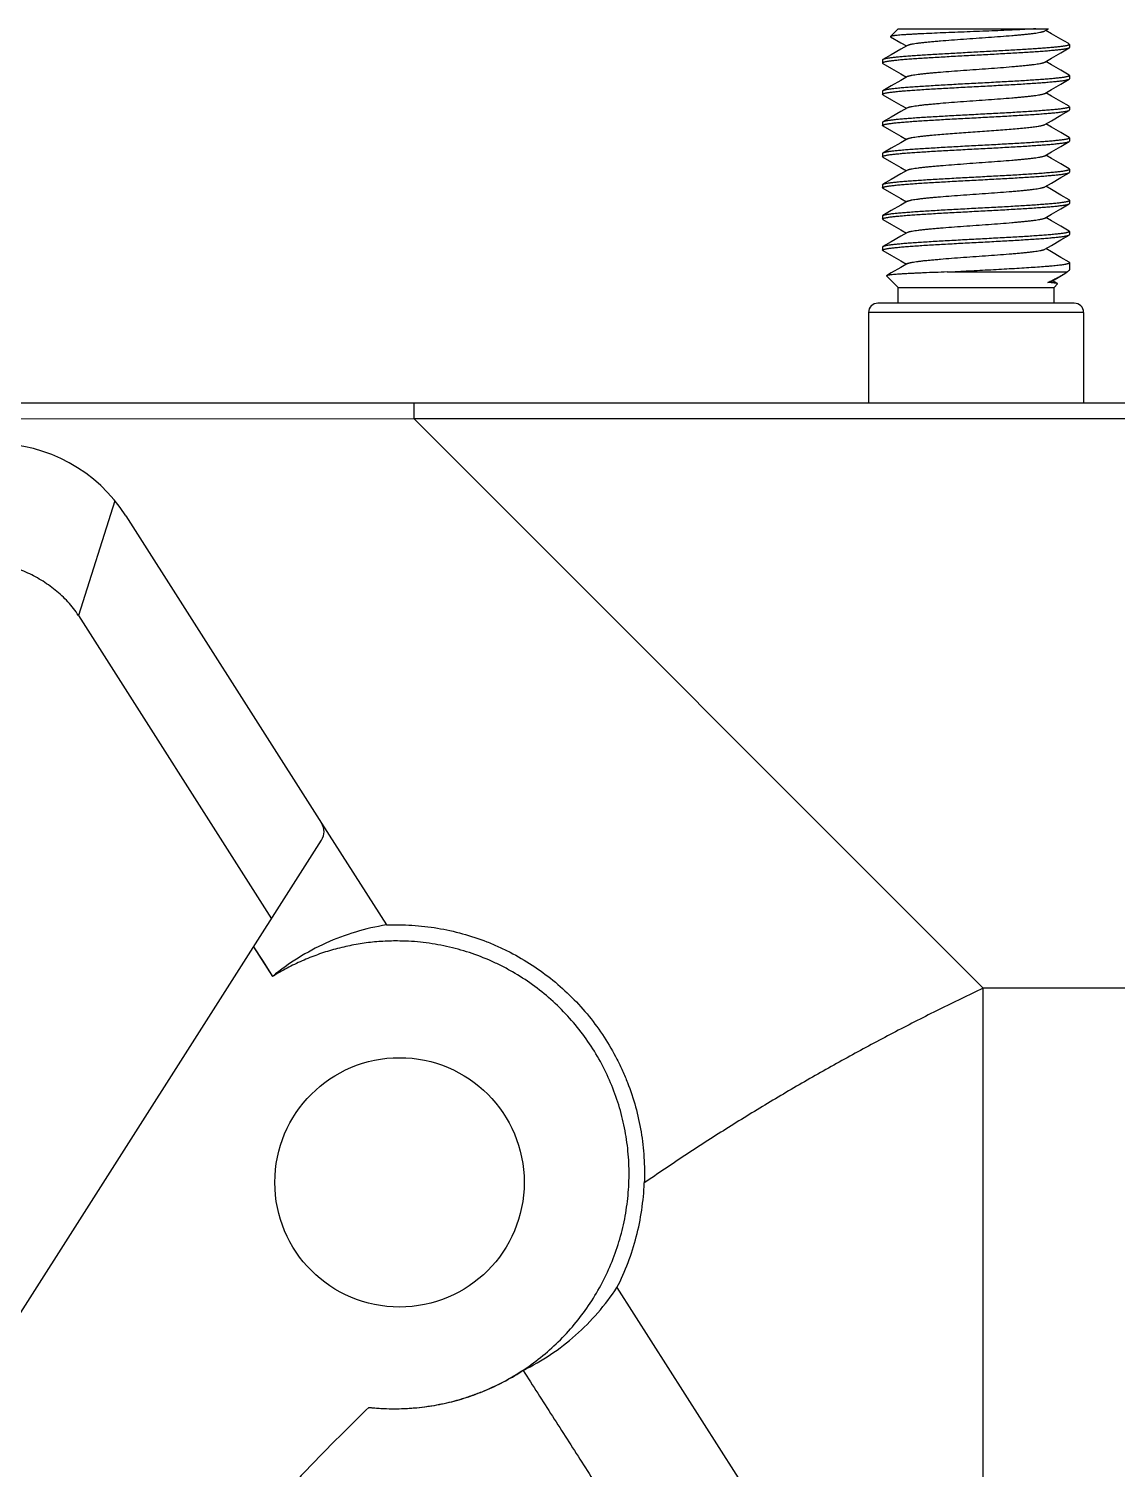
# Model space of a CAD drawing. Header units: millimetres. Extents: x 3299 to 14264, y 1863 to 5555.
# Drawn here: x 10196.98 to 10231.9, y 4767.1 to 4813.3 of the extents above; entities that cross this region are included whole.
import ezdxf

# ---------------------------------------------------------------- set-up
doc = ezdxf.new("R2010")
doc.units = ezdxf.units.MM
doc.layers.add('02___PRT_ALL_AXES', color=7, linetype='Continuous')

# ---------------------------------------------------------------- blocks, each defined once
blk = doc.blocks.new('1111')
at = {"color": 7, "linetype": 'Continuous'}
for p, q in [((16053.781, 7063.634), (16053.535, 7063.387)), ((16053.538, 7063.377), (16053.866, 7063.187)), ((16053.781, 7063.634), (16058.604, 7063.634)), ((16058.485, 7063.564), (16058.604, 7063.634)), ((16058.701, 7063.478), (16058.518, 7063.584)), ((16059.001, 7063.303), (16058.701, 7063.478)), ((16053.861, 7062.978), (16053.561, 7062.803)), ((16054.077, 7063.103), (16053.861, 7062.978)), ((16053.866, 7063.187), (16054.044, 7063.084)), ((16058.996, 7062.861), (16059.268, 7063.019)), ((16059.233, 7063.169), (16059.001, 7063.303)), ((16059.233, 7063.169), (16059.281, 7063.134)), ((16059.281, 7063.034), (16059.268, 7063.019)), ((16053.294, 7062.648), (16053.281, 7062.634)), ((16053.281, 7062.634), (16053.281, 7062.534)), ((16053.294, 7062.519), (16053.281, 7062.534)), ((16053.561, 7062.803), (16053.294, 7062.648)), ((16053.294, 7062.519), (16053.566, 7062.361)), ((16058.485, 7062.564), (16058.696, 7062.687)), ((16058.701, 7062.478), (16058.518, 7062.584)), ((16058.696, 7062.687), (16058.996, 7062.861)), ((16059.001, 7062.303), (16058.701, 7062.478)), ((16053.566, 7062.361), (16053.866, 7062.187)), ((16054.077, 7062.103), (16053.861, 7061.978)), ((16053.866, 7062.187), (16054.044, 7062.084)), ((16058.996, 7061.861), (16059.268, 7062.019)), ((16059.268, 7062.148), (16059.001, 7062.303)), ((16059.268, 7062.148), (16059.281, 7062.134)), ((16059.268, 7062.019), (16059.281, 7062.034)), ((16059.281, 7062.134), (16059.281, 7062.034)), ((16053.294, 7061.648), (16053.281, 7061.634)), ((16053.281, 7061.634), (16053.281, 7061.534)), ((16053.294, 7061.519), (16053.281, 7061.534)), ((16053.561, 7061.803), (16053.294, 7061.648)), ((16053.861, 7061.978), (16053.561, 7061.803)), ((16058.485, 7061.564), (16058.696, 7061.687)), ((16058.701, 7061.478), (16058.518, 7061.584)), ((16058.696, 7061.687), (16058.996, 7061.861)), ((16053.294, 7061.519), (16053.566, 7061.361)), ((16053.566, 7061.361), (16053.866, 7061.187)), ((16054.077, 7061.103), (16053.861, 7060.978)), ((16053.866, 7061.187), (16054.044, 7061.084)), ((16059.001, 7061.303), (16058.701, 7061.478)), ((16059.268, 7061.148), (16059.001, 7061.303)), ((16059.268, 7061.148), (16059.281, 7061.134)), ((16059.281, 7061.134), (16059.281, 7061.034)), ((16053.294, 7060.648), (16053.281, 7060.634)), ((16053.281, 7060.634), (16053.281, 7060.534)), ((16053.561, 7060.803), (16053.294, 7060.648)), ((16053.861, 7060.978), (16053.561, 7060.803)), ((16058.485, 7060.564), (16058.696, 7060.687)), ((16058.696, 7060.687), (16058.996, 7060.861)), ((16058.996, 7060.861), (16059.268, 7061.019)), ((16059.268, 7061.019), (16059.281, 7061.034)), ((16053.294, 7060.519), (16053.281, 7060.534)), ((16053.294, 7060.519), (16053.566, 7060.361)), ((16053.566, 7060.361), (16053.866, 7060.187)), ((16053.866, 7060.187), (16054.044, 7060.084)), ((16058.701, 7060.478), (16058.518, 7060.584)), ((16059.001, 7060.303), (16058.701, 7060.478)), ((16059.268, 7060.148), (16059.001, 7060.303)), ((16059.268, 7060.148), (16059.281, 7060.134)), ((16053.561, 7059.803), (16053.294, 7059.648)), ((16053.861, 7059.978), (16053.561, 7059.803)), ((16054.077, 7060.103), (16053.861, 7059.978)), ((16058.485, 7059.564), (16058.696, 7059.687)), ((16058.696, 7059.687), (16058.996, 7059.861)), ((16058.996, 7059.861), (16059.268, 7060.019)), ((16059.268, 7060.019), (16059.281, 7060.034)), ((16059.281, 7060.134), (16059.281, 7060.034)), ((16053.294, 7059.648), (16053.281, 7059.634)), ((16053.281, 7059.634), (16053.281, 7059.534)), ((16053.294, 7059.519), (16053.281, 7059.534)), ((16053.294, 7059.519), (16053.566, 7059.361)), ((16053.566, 7059.361), (16053.866, 7059.187)), ((16058.701, 7059.478), (16058.518, 7059.584)), ((16059.001, 7059.303), (16058.701, 7059.478)), ((16059.268, 7059.148), (16059.001, 7059.303)), ((16053.561, 7058.803), (16053.294, 7058.648)), ((16053.861, 7058.978), (16053.561, 7058.803)), ((16054.077, 7059.103), (16053.861, 7058.978)), ((16053.866, 7059.187), (16054.044, 7059.084)), ((16058.696, 7058.687), (16058.996, 7058.861)), ((16058.996, 7058.861), (16059.268, 7059.019)), ((16059.268, 7059.148), (16059.281, 7059.134)), ((16059.268, 7059.019), (16059.281, 7059.034)), ((16059.281, 7059.134), (16059.281, 7059.034)), ((16053.281, 7058.634), (16053.294, 7058.648)), ((16053.281, 7058.634), (16053.281, 7058.534)), ((16053.294, 7058.519), (16053.281, 7058.534)), ((16053.294, 7058.519), (16053.566, 7058.361)), ((16053.566, 7058.361), (16053.866, 7058.187)), ((16058.485, 7058.564), (16058.696, 7058.687)), ((16058.701, 7058.478), (16058.518, 7058.584)), ((16059.001, 7058.303), (16058.701, 7058.478)), ((16059.268, 7058.148), (16059.001, 7058.303)), ((16053.861, 7057.978), (16053.561, 7057.803)), ((16054.077, 7058.103), (16053.861, 7057.978)), ((16053.866, 7058.187), (16054.044, 7058.084)), ((16058.696, 7057.687), (16058.996, 7057.861)), ((16058.996, 7057.861), (16059.268, 7058.019)), ((16059.268, 7058.148), (16059.281, 7058.134)), ((16059.268, 7058.019), (16059.281, 7058.034)), ((16059.281, 7058.134), (16059.281, 7058.034)), ((16053.281, 7057.634), (16053.294, 7057.648)), ((16053.281, 7057.634), (16053.281, 7057.534)), ((16053.294, 7057.519), (16053.281, 7057.534)), ((16053.561, 7057.803), (16053.294, 7057.648)), ((16053.294, 7057.519), (16053.566, 7057.361)), ((16058.485, 7057.564), (16058.696, 7057.687)), ((16058.701, 7057.478), (16058.518, 7057.584)), ((16059.001, 7057.303), (16058.701, 7057.478)), ((16053.861, 7056.978), (16053.561, 7056.803)), ((16053.566, 7057.361), (16053.866, 7057.187)), ((16054.077, 7057.103), (16053.861, 7056.978)), ((16053.866, 7057.187), (16054.044, 7057.084)), ((16058.996, 7056.861), (16059.268, 7057.019)), ((16059.268, 7057.148), (16059.001, 7057.303)), ((16059.268, 7057.148), (16059.281, 7057.134)), ((16059.268, 7057.019), (16059.281, 7057.034)), ((16059.281, 7057.134), (16059.281, 7057.034)), ((16053.294, 7056.648), (16053.281, 7056.634)), ((16053.281, 7056.634), (16053.281, 7056.534)), ((16053.294, 7056.519), (16053.281, 7056.534)), ((16053.561, 7056.803), (16053.294, 7056.648)), ((16053.294, 7056.519), (16053.566, 7056.361)), ((16058.485, 7056.564), (16058.696, 7056.687)), ((16058.701, 7056.478), (16058.518, 7056.584)), ((16058.696, 7056.687), (16058.996, 7056.861)), ((16059.001, 7056.303), (16058.701, 7056.478)), ((16053.566, 7056.361), (16053.866, 7056.187)), ((16054.077, 7056.103), (16053.861, 7055.978)), ((16053.866, 7056.187), (16054.044, 7056.084)), ((16059.268, 7056.148), (16059.001, 7056.303)), ((16059.281, 7056.134), (16059.268, 7056.148)), ((16053.411, 7055.716), (16053.408, 7055.707)), ((16053.408, 7055.707), (16053.781, 7055.334)), ((16053.561, 7055.803), (16053.411, 7055.716)), ((16053.861, 7055.978), (16053.561, 7055.803)), ((16055.354, 7055.834), (16059.207, 7055.834)), ((16058.712, 7055.535), (16058.919, 7055.66)), ((16058.801, 7055.514), (16058.738, 7055.551)), ((16058.919, 7055.66), (16059.129, 7055.786)), ((16059.129, 7055.786), (16059.207, 7055.834)), ((16053.781, 7055.334), (16058.781, 7055.334)), ((16058.898, 7055.451), (16058.781, 7055.334)), ((16058.895, 7055.46), (16058.801, 7055.514)), ((16058.898, 7055.451), (16058.895, 7055.46)), ((16059.431, 7054.834), (16053.131, 7054.834)), ((16059.731, 7054.534), (16052.831, 7054.534)), ((16002.781, 7051.634), (16602.781, 7051.634)), ((16038.237, 7051.634), (16038.237, 7051.134)), ((16019.504, 7051.123), (16038.237, 7051.134)), ((16038.237, 7051.134), (16056.508, 7032.863)), ((16038.237, 7051.134), (16346.534, 7051.134)), ((16028.651, 7048.494), (16027.479, 7044.815)), ((16028.998, 7048.014), (16035.281, 7038.152)), ((16027.479, 7044.815), (16033.674, 7035.091)), ((16035.281, 7038.152), (16037.359, 7034.891)), ((16015.124, 7005.975), (16035.281, 7037.615)), ((16033.1, 7034.191), (16033.707, 7033.238)), ((16033.1, 7034.191), (16033.404, 7033.715)), ((16033.404, 7033.715), (16033.707, 7033.238)), ((16056.508, 7010.391), (16056.508, 7032.863)), ((16334.894, 7032.863), (16056.508, 7032.863)), ((16044.759, 7023.263), (16052.599, 7010.968))]:
    blk.add_line(p, q, dxfattribs=at)
for centre, radius, start, end in [((16053.131, 7054.534), 0.3, 90, 180), ((16059.431, 7054.534), 0.3, 0, 90), ((16024.781, 7045.328), 5, 32.5, 147.5), ((16034.859, 7037.883), 0.5, 327.5, 32.5)]:
    blk.add_arc(centre, radius, start, end, dxfattribs=at)
for points, knots in [([(16053.535, 7063.387), (16053.534, 7063.387), (16053.534, 7063.386), (16053.533, 7063.385), (16053.533, 7063.383), (16053.533, 7063.382), (16053.534, 7063.381), (16053.535, 7063.379), (16053.537, 7063.378), (16053.538, 7063.377)], [0, 0, 0, 0, 0.126281, 0.234428, 0.332529, 0.431198, 0.540894, 0.66942, 1, 1, 1, 1]), ([(16058.194, 7063.634), (16058.104, 7063.628), (16057.91, 7063.616), (16057.599, 7063.601), (16057.254, 7063.585), (16056.882, 7063.569), (16056.493, 7063.554), (16056.096, 7063.539), (16055.701, 7063.523), (16055.318, 7063.508), (16054.954, 7063.493), (16054.668, 7063.48), (16054.455, 7063.47), (16054.31, 7063.462), (16054.175, 7063.455), (16054.052, 7063.447), (16053.94, 7063.44), (16053.842, 7063.432), (16053.757, 7063.425), (16053.694, 7063.419), (16053.651, 7063.413), (16053.623, 7063.41), (16053.6, 7063.406), (16053.58, 7063.402), (16053.563, 7063.399), (16053.55, 7063.395), (16053.542, 7063.392), (16053.537, 7063.389), (16053.535, 7063.388), (16053.535, 7063.387)], [0, 0, 0, 0, 0.057846, 0.125026, 0.199753, 0.280166, 0.364257, 0.449971, 0.535255, 0.618101, 0.696591, 0.768944, 0.80231, 0.833552, 0.8625, 0.889005, 0.912921, 0.934127, 0.952519, 0.968003, 0.974633, 0.980513, 0.985639, 0.990006, 0.993612, 0.996464, 0.998577, 0.99937, 1, 1, 1, 1]), ([(16054.077, 7063.103), (16054.082, 7063.106), (16054.093, 7063.111), (16054.112, 7063.118), (16054.136, 7063.125), (16054.164, 7063.133), (16054.196, 7063.14), (16054.248, 7063.15), (16054.322, 7063.162), (16054.423, 7063.176), (16054.54, 7063.191), (16054.671, 7063.205), (16054.815, 7063.219), (16054.971, 7063.233), (16055.199, 7063.253), (16055.503, 7063.277), (16055.886, 7063.305), (16056.281, 7063.334), (16056.676, 7063.362), (16057.059, 7063.39), (16057.363, 7063.414), (16057.591, 7063.434), (16057.747, 7063.448), (16057.891, 7063.463), (16058.022, 7063.477), (16058.139, 7063.491), (16058.24, 7063.505), (16058.315, 7063.518), (16058.366, 7063.528), (16058.398, 7063.535), (16058.426, 7063.542), (16058.45, 7063.549), (16058.469, 7063.556), (16058.48, 7063.561), (16058.485, 7063.564)], [0, 0, 0, 0, 0.003671, 0.008271, 0.013817, 0.020315, 0.02776, 0.036147, 0.055694, 0.078812, 0.105335, 0.135051, 0.167724, 0.203096, 0.240876, 0.322432, 0.409751, 0.499999, 0.590248, 0.677567, 0.759123, 0.796903, 0.832274, 0.864949, 0.894663, 0.921187, 0.944306, 0.963851, 0.97224, 0.979685, 0.986181, 0.991726, 0.996326, 1, 1, 1, 1]), ([(16059.24, 7063.007), (16059.232, 7063.005), (16059.212, 7062.999), (16059.18, 7062.992), (16059.141, 7062.985), (16059.096, 7062.977), (16059.045, 7062.97), (16058.965, 7062.96), (16058.851, 7062.947), (16058.698, 7062.932), (16058.524, 7062.918), (16058.33, 7062.903), (16058.119, 7062.888), (16057.892, 7062.874), (16057.563, 7062.854), (16057.128, 7062.829), (16056.587, 7062.8), (16056.037, 7062.771), (16055.579, 7062.746), (16055.223, 7062.726), (16054.967, 7062.712), (16054.724, 7062.697), (16054.493, 7062.682), (16054.278, 7062.668), (16054.08, 7062.653), (16053.902, 7062.638), (16053.765, 7062.626), (16053.667, 7062.615), (16053.602, 7062.608), (16053.542, 7062.601), (16053.488, 7062.593), (16053.441, 7062.586), (16053.399, 7062.579), (16053.364, 7062.571), (16053.338, 7062.565), (16053.321, 7062.56), (16053.311, 7062.556), (16053.302, 7062.552), (16053.294, 7062.549), (16053.289, 7062.545), (16053.284, 7062.541), (16053.282, 7062.538), (16053.281, 7062.535), (16053.281, 7062.534)], [0, 0, 0, 0, 0.004534, 0.010093, 0.016677, 0.024277, 0.032884, 0.042481, 0.064561, 0.090344, 0.11961, 0.152113, 0.187573, 0.225687, 0.266129, 0.352584, 0.443965, 0.537128, 0.628869, 0.673215, 0.71603, 0.756949, 0.795616, 0.831702, 0.864895, 0.894913, 0.9215, 0.933435, 0.944432, 0.954468, 0.963522, 0.971576, 0.97862, 0.984642, 0.989637, 0.99175, 0.993608, 0.995217, 0.996581, 0.997712, 0.998629, 0.999368, 1, 1, 1, 1]), ([(16059.25, 7063.111), (16059.243, 7063.108), (16059.226, 7063.103), (16059.198, 7063.096), (16059.163, 7063.089), (16059.123, 7063.082), (16059.076, 7063.074), (16059.003, 7063.064), (16058.898, 7063.052), (16058.755, 7063.038), (16058.592, 7063.023), (16058.411, 7063.009), (16058.211, 7062.995), (16057.996, 7062.98), (16057.682, 7062.961), (16057.264, 7062.937), (16056.742, 7062.908), (16056.205, 7062.88), (16055.67, 7062.851), (16055.234, 7062.827), (16054.9, 7062.808), (16054.665, 7062.793), (16054.443, 7062.779), (16054.237, 7062.765), (16054.047, 7062.75), (16053.875, 7062.736), (16053.724, 7062.722), (16053.594, 7062.707), (16053.499, 7062.695), (16053.434, 7062.685), (16053.394, 7062.678), (16053.36, 7062.671), (16053.333, 7062.664), (16053.313, 7062.657), (16053.301, 7062.652), (16053.296, 7062.65), (16053.294, 7062.648)], [0, 0, 0, 0, 0.003944, 0.008867, 0.014771, 0.02165, 0.029496, 0.038298, 0.0587, 0.082695, 0.1101, 0.140686, 0.174211, 0.210397, 0.24895, 0.33187, 0.420255, 0.511204, 0.60173, 0.688864, 0.730256, 0.769744, 0.807001, 0.841723, 0.873624, 0.902447, 0.927956, 0.949948, 0.968252, 0.975975, 0.982732, 0.988512, 0.99331, 0.997131, 0.998682, 1, 1, 1, 1]), ([(16059.268, 7063.019), (16059.265, 7063.017), (16059.255, 7063.013), (16059.246, 7063.009), (16059.24, 7063.007)], [0, 0, 0, 0, 0.439393, 1, 1, 1, 1]), ([(16059.281, 7063.134), (16059.281, 7063.133), (16059.281, 7063.131), (16059.279, 7063.128), (16059.277, 7063.125), (16059.272, 7063.121), (16059.263, 7063.116), (16059.255, 7063.113), (16059.25, 7063.111)], [0, 0, 0, 0, 0.072323, 0.15229, 0.245629, 0.355976, 0.635328, 1, 1, 1, 1]), ([(16054.077, 7062.103), (16054.082, 7062.106), (16054.093, 7062.111), (16054.112, 7062.118), (16054.136, 7062.125), (16054.164, 7062.133), (16054.196, 7062.14), (16054.248, 7062.15), (16054.322, 7062.162), (16054.423, 7062.176), (16054.54, 7062.191), (16054.671, 7062.205), (16054.815, 7062.219), (16054.971, 7062.233), (16055.199, 7062.253), (16055.503, 7062.277), (16055.886, 7062.305), (16056.281, 7062.334), (16056.676, 7062.362), (16057.059, 7062.39), (16057.363, 7062.414), (16057.591, 7062.434), (16057.747, 7062.448), (16057.891, 7062.463), (16058.022, 7062.477), (16058.139, 7062.491), (16058.24, 7062.505), (16058.315, 7062.518), (16058.366, 7062.528), (16058.398, 7062.535), (16058.426, 7062.542), (16058.45, 7062.549), (16058.469, 7062.556), (16058.48, 7062.561), (16058.485, 7062.564)], [0, 0, 0, 0, 0.003674, 0.008272, 0.013816, 0.020313, 0.027761, 0.03615, 0.055693, 0.078813, 0.105336, 0.13505, 0.167727, 0.203096, 0.240878, 0.322433, 0.409752, 0.500001, 0.590249, 0.677568, 0.759124, 0.796905, 0.832277, 0.864949, 0.894667, 0.921188, 0.944308, 0.963854, 0.97224, 0.979686, 0.986185, 0.991732, 0.99633, 1, 1, 1, 1]), ([(16053.281, 7061.534), (16053.281, 7061.535), (16053.282, 7061.538), (16053.285, 7061.542), (16053.289, 7061.545), (16053.295, 7061.549), (16053.303, 7061.553), (16053.312, 7061.557), (16053.323, 7061.56), (16053.341, 7061.566), (16053.368, 7061.572), (16053.405, 7061.58), (16053.448, 7061.587), (16053.498, 7061.595), (16053.555, 7061.602), (16053.617, 7061.61), (16053.686, 7061.617), (16053.789, 7061.628), (16053.931, 7061.641), (16054.118, 7061.656), (16054.325, 7061.671), (16054.549, 7061.686), (16054.789, 7061.701), (16055.042, 7061.716), (16055.307, 7061.731), (16055.675, 7061.751), (16056.145, 7061.776), (16056.709, 7061.806), (16057.172, 7061.831), (16057.53, 7061.852), (16057.783, 7061.867), (16058.022, 7061.882), (16058.246, 7061.897), (16058.451, 7061.912), (16058.637, 7061.927), (16058.802, 7061.942), (16058.925, 7061.955), (16059.012, 7061.966), (16059.068, 7061.973), (16059.117, 7061.981), (16059.16, 7061.988), (16059.197, 7061.996), (16059.227, 7062.003), (16059.247, 7062.01), (16059.261, 7062.015), (16059.266, 7062.018), (16059.268, 7062.019)], [0, 0, 0, 0, 0.000645, 0.001404, 0.002351, 0.003524, 0.004942, 0.006617, 0.008553, 0.010755, 0.015963, 0.022244, 0.029591, 0.037991, 0.047433, 0.057897, 0.069357, 0.081791, 0.109473, 0.140693, 0.175175, 0.212608, 0.252656, 0.294956, 0.339126, 0.384767, 0.478801, 0.573661, 0.66592, 0.710026, 0.752246, 0.792201, 0.829527, 0.863891, 0.894981, 0.922522, 0.946268, 0.956654, 0.966017, 0.974338, 0.981603, 0.987803, 0.992929, 0.996986, 0.99862, 1, 1, 1, 1]), ([(16059.281, 7062.134), (16059.281, 7062.132), (16059.28, 7062.13), (16059.278, 7062.126), (16059.273, 7062.122), (16059.267, 7062.118), (16059.259, 7062.114), (16059.25, 7062.111), (16059.239, 7062.107), (16059.221, 7062.102), (16059.194, 7062.095), (16059.157, 7062.088), (16059.114, 7062.08), (16059.064, 7062.073), (16059.007, 7062.065), (16058.945, 7062.057), (16058.876, 7062.05), (16058.773, 7062.039), (16058.631, 7062.027), (16058.444, 7062.012), (16058.237, 7061.997), (16058.013, 7061.981), (16057.773, 7061.966), (16057.52, 7061.951), (16057.255, 7061.936), (16056.887, 7061.916), (16056.417, 7061.891), (16055.853, 7061.861), (16055.39, 7061.836), (16055.032, 7061.815), (16054.779, 7061.8), (16054.54, 7061.785), (16054.316, 7061.77), (16054.111, 7061.755), (16053.925, 7061.74), (16053.76, 7061.725), (16053.637, 7061.712), (16053.55, 7061.702), (16053.494, 7061.694), (16053.445, 7061.687), (16053.402, 7061.679), (16053.365, 7061.672), (16053.335, 7061.664), (16053.315, 7061.658), (16053.301, 7061.652), (16053.296, 7061.65), (16053.294, 7061.648)], [0, 0, 0, 0, 0.000645, 0.001404, 0.002351, 0.003524, 0.004942, 0.006617, 0.008553, 0.010755, 0.015963, 0.022244, 0.029591, 0.037991, 0.047433, 0.057897, 0.069357, 0.081791, 0.109473, 0.140693, 0.175175, 0.212608, 0.252656, 0.294956, 0.339126, 0.384767, 0.478801, 0.573661, 0.66592, 0.710026, 0.752247, 0.792201, 0.829527, 0.863891, 0.894981, 0.922522, 0.946268, 0.956654, 0.966017, 0.974338, 0.981603, 0.987803, 0.992929, 0.996986, 0.99862, 1, 1, 1, 1]), ([(16054.077, 7061.103), (16054.082, 7061.106), (16054.093, 7061.111), (16054.112, 7061.118), (16054.136, 7061.125), (16054.164, 7061.133), (16054.196, 7061.14), (16054.248, 7061.15), (16054.322, 7061.162), (16054.423, 7061.176), (16054.54, 7061.191), (16054.671, 7061.205), (16054.815, 7061.219), (16054.971, 7061.233), (16055.199, 7061.253), (16055.503, 7061.277), (16055.886, 7061.305), (16056.281, 7061.334), (16056.676, 7061.362), (16057.059, 7061.39), (16057.363, 7061.414), (16057.591, 7061.434), (16057.747, 7061.448), (16057.891, 7061.463), (16058.022, 7061.477), (16058.139, 7061.491), (16058.24, 7061.505), (16058.315, 7061.518), (16058.366, 7061.528), (16058.398, 7061.535), (16058.426, 7061.542), (16058.45, 7061.549), (16058.469, 7061.556), (16058.48, 7061.561), (16058.485, 7061.564)], [0, 0, 0, 0, 0.003671, 0.008268, 0.013814, 0.020313, 0.02776, 0.036147, 0.055691, 0.078813, 0.105332, 0.13505, 0.167724, 0.203094, 0.240877, 0.322432, 0.40975, 0.499999, 0.590249, 0.677567, 0.759122, 0.796905, 0.832274, 0.86495, 0.894665, 0.921187, 0.944309, 0.963851, 0.97224, 0.979688, 0.986186, 0.991729, 0.996327, 1, 1, 1, 1]), ([(16059.281, 7061.134), (16059.281, 7061.132), (16059.28, 7061.13), (16059.278, 7061.126), (16059.273, 7061.122), (16059.267, 7061.118), (16059.259, 7061.114), (16059.25, 7061.111), (16059.239, 7061.107), (16059.221, 7061.102), (16059.194, 7061.095), (16059.157, 7061.088), (16059.114, 7061.08), (16059.064, 7061.073), (16059.007, 7061.065), (16058.945, 7061.057), (16058.876, 7061.05), (16058.773, 7061.039), (16058.631, 7061.027), (16058.444, 7061.012), (16058.237, 7060.997), (16058.013, 7060.981), (16057.773, 7060.966), (16057.52, 7060.951), (16057.255, 7060.936), (16056.887, 7060.916), (16056.417, 7060.891), (16055.853, 7060.861), (16055.39, 7060.836), (16055.032, 7060.815), (16054.779, 7060.8), (16054.54, 7060.785), (16054.316, 7060.77), (16054.111, 7060.755), (16053.925, 7060.74), (16053.76, 7060.725), (16053.637, 7060.712), (16053.55, 7060.702), (16053.494, 7060.694), (16053.445, 7060.687), (16053.402, 7060.679), (16053.365, 7060.672), (16053.335, 7060.664), (16053.315, 7060.658), (16053.301, 7060.652), (16053.296, 7060.65), (16053.294, 7060.648)], [0, 0, 0, 0, 0.000645, 0.001404, 0.002351, 0.003524, 0.004942, 0.006617, 0.008553, 0.010755, 0.015963, 0.022244, 0.029591, 0.037991, 0.047433, 0.057897, 0.069357, 0.081791, 0.109473, 0.140693, 0.175175, 0.212608, 0.252656, 0.294956, 0.339126, 0.384767, 0.478801, 0.573661, 0.66592, 0.710026, 0.752247, 0.792201, 0.829527, 0.863891, 0.894981, 0.922522, 0.946268, 0.956654, 0.966017, 0.974338, 0.981603, 0.987803, 0.992929, 0.996986, 0.99862, 1, 1, 1, 1]), ([(16053.281, 7060.534), (16053.281, 7060.535), (16053.282, 7060.538), (16053.285, 7060.542), (16053.289, 7060.545), (16053.295, 7060.549), (16053.303, 7060.553), (16053.312, 7060.557), (16053.323, 7060.56), (16053.341, 7060.566), (16053.368, 7060.572), (16053.405, 7060.58), (16053.448, 7060.587), (16053.498, 7060.595), (16053.555, 7060.602), (16053.617, 7060.61), (16053.686, 7060.617), (16053.789, 7060.628), (16053.931, 7060.641), (16054.118, 7060.656), (16054.325, 7060.671), (16054.549, 7060.686), (16054.789, 7060.701), (16055.042, 7060.716), (16055.307, 7060.731), (16055.675, 7060.751), (16056.145, 7060.776), (16056.709, 7060.806), (16057.172, 7060.831), (16057.53, 7060.852), (16057.783, 7060.867), (16058.022, 7060.882), (16058.246, 7060.897), (16058.451, 7060.912), (16058.637, 7060.927), (16058.802, 7060.942), (16058.925, 7060.955), (16059.012, 7060.966), (16059.068, 7060.973), (16059.117, 7060.981), (16059.16, 7060.988), (16059.197, 7060.996), (16059.227, 7061.003), (16059.247, 7061.01), (16059.261, 7061.015), (16059.266, 7061.018), (16059.268, 7061.019)], [0, 0, 0, 0, 0.000645, 0.001404, 0.002351, 0.003524, 0.004942, 0.006617, 0.008553, 0.010755, 0.015963, 0.022244, 0.029591, 0.037991, 0.047433, 0.057897, 0.069357, 0.081791, 0.109473, 0.140693, 0.175175, 0.212608, 0.252656, 0.294956, 0.339126, 0.384767, 0.478801, 0.573661, 0.66592, 0.710026, 0.752246, 0.792201, 0.829527, 0.863891, 0.894981, 0.922522, 0.946268, 0.956654, 0.966017, 0.974338, 0.981603, 0.987803, 0.992929, 0.996986, 0.99862, 1, 1, 1, 1]), ([(16054.077, 7060.103), (16054.082, 7060.106), (16054.093, 7060.111), (16054.112, 7060.118), (16054.136, 7060.125), (16054.164, 7060.133), (16054.196, 7060.14), (16054.248, 7060.15), (16054.322, 7060.162), (16054.423, 7060.176), (16054.54, 7060.191), (16054.671, 7060.205), (16054.842, 7060.222), (16055.057, 7060.241), (16055.316, 7060.262), (16055.594, 7060.284), (16055.884, 7060.305), (16056.181, 7060.327), (16056.48, 7060.348), (16056.776, 7060.369), (16057.062, 7060.391), (16057.334, 7060.412), (16057.587, 7060.433), (16057.816, 7060.455), (16057.989, 7060.473), (16058.113, 7060.488), (16058.193, 7060.499), (16058.265, 7060.509), (16058.328, 7060.52), (16058.381, 7060.531), (16058.419, 7060.54), (16058.445, 7060.547), (16058.46, 7060.553), (16058.474, 7060.558), (16058.481, 7060.562), (16058.485, 7060.564)], [0, 0, 0, 0, 0.003672, 0.008272, 0.013818, 0.020315, 0.02776, 0.036148, 0.055695, 0.078812, 0.105336, 0.135051, 0.167725, 0.221704, 0.280764, 0.343829, 0.409751, 0.477322, 0.545308, 0.612465, 0.677566, 0.739422, 0.796902, 0.848965, 0.894663, 0.914867, 0.933182, 0.949532, 0.963851, 0.97608, 0.98618, 0.990429, 0.994144, 0.997331, 1, 1, 1, 1]), ([(16053.281, 7059.534), (16053.281, 7059.535), (16053.282, 7059.538), (16053.285, 7059.542), (16053.289, 7059.545), (16053.295, 7059.549), (16053.303, 7059.553), (16053.312, 7059.557), (16053.323, 7059.56), (16053.341, 7059.566), (16053.368, 7059.572), (16053.405, 7059.58), (16053.448, 7059.587), (16053.498, 7059.595), (16053.555, 7059.602), (16053.617, 7059.61), (16053.686, 7059.617), (16053.789, 7059.628), (16053.931, 7059.641), (16054.118, 7059.656), (16054.325, 7059.671), (16054.549, 7059.686), (16054.789, 7059.701), (16055.042, 7059.716), (16055.307, 7059.731), (16055.675, 7059.751), (16056.145, 7059.776), (16056.709, 7059.806), (16057.172, 7059.831), (16057.53, 7059.852), (16057.783, 7059.867), (16058.022, 7059.882), (16058.246, 7059.897), (16058.451, 7059.912), (16058.637, 7059.927), (16058.802, 7059.942), (16058.925, 7059.955), (16059.012, 7059.966), (16059.068, 7059.973), (16059.117, 7059.981), (16059.16, 7059.988), (16059.197, 7059.996), (16059.227, 7060.003), (16059.247, 7060.01), (16059.261, 7060.015), (16059.266, 7060.018), (16059.268, 7060.019)], [0, 0, 0, 0, 0.000645, 0.001404, 0.002351, 0.003524, 0.004942, 0.006617, 0.008553, 0.010755, 0.015963, 0.022244, 0.029591, 0.037991, 0.047433, 0.057897, 0.069357, 0.081791, 0.109473, 0.140693, 0.175175, 0.212608, 0.252656, 0.294956, 0.339126, 0.384767, 0.478801, 0.573661, 0.66592, 0.710026, 0.752246, 0.792201, 0.829527, 0.863891, 0.894981, 0.922522, 0.946268, 0.956654, 0.966017, 0.974338, 0.981603, 0.987803, 0.992929, 0.996986, 0.99862, 1, 1, 1, 1]), ([(16059.281, 7060.134), (16059.281, 7060.132), (16059.28, 7060.13), (16059.278, 7060.126), (16059.273, 7060.122), (16059.267, 7060.118), (16059.259, 7060.114), (16059.25, 7060.111), (16059.239, 7060.107), (16059.221, 7060.102), (16059.194, 7060.095), (16059.157, 7060.088), (16059.114, 7060.08), (16059.064, 7060.073), (16059.007, 7060.065), (16058.945, 7060.057), (16058.876, 7060.05), (16058.773, 7060.039), (16058.631, 7060.027), (16058.444, 7060.012), (16058.237, 7059.997), (16058.013, 7059.981), (16057.773, 7059.966), (16057.52, 7059.951), (16057.255, 7059.936), (16056.887, 7059.916), (16056.417, 7059.891), (16055.853, 7059.861), (16055.39, 7059.836), (16055.032, 7059.815), (16054.779, 7059.8), (16054.54, 7059.785), (16054.316, 7059.77), (16054.111, 7059.755), (16053.925, 7059.74), (16053.76, 7059.725), (16053.637, 7059.712), (16053.55, 7059.702), (16053.494, 7059.694), (16053.445, 7059.687), (16053.402, 7059.679), (16053.365, 7059.672), (16053.335, 7059.664), (16053.315, 7059.658), (16053.301, 7059.652), (16053.296, 7059.65), (16053.294, 7059.648)], [0, 0, 0, 0, 0.000645, 0.001404, 0.002351, 0.003524, 0.004942, 0.006617, 0.008553, 0.010755, 0.015963, 0.022244, 0.029591, 0.037991, 0.047433, 0.057897, 0.069357, 0.081791, 0.109473, 0.140693, 0.175175, 0.212608, 0.252656, 0.294956, 0.339126, 0.384767, 0.478801, 0.573661, 0.66592, 0.710026, 0.752247, 0.792201, 0.829527, 0.863891, 0.894981, 0.922522, 0.946268, 0.956654, 0.966017, 0.974338, 0.981603, 0.987803, 0.992929, 0.996986, 0.99862, 1, 1, 1, 1]), ([(16054.077, 7059.103), (16054.082, 7059.106), (16054.093, 7059.111), (16054.112, 7059.118), (16054.136, 7059.125), (16054.164, 7059.133), (16054.196, 7059.14), (16054.248, 7059.15), (16054.322, 7059.162), (16054.423, 7059.176), (16054.54, 7059.191), (16054.671, 7059.205), (16054.815, 7059.219), (16054.971, 7059.233), (16055.199, 7059.253), (16055.503, 7059.277), (16055.886, 7059.305), (16056.281, 7059.334), (16056.676, 7059.362), (16057.059, 7059.39), (16057.363, 7059.414), (16057.591, 7059.434), (16057.747, 7059.448), (16057.891, 7059.463), (16058.022, 7059.477), (16058.139, 7059.491), (16058.24, 7059.505), (16058.315, 7059.518), (16058.366, 7059.528), (16058.398, 7059.535), (16058.426, 7059.542), (16058.45, 7059.549), (16058.469, 7059.556), (16058.48, 7059.561), (16058.485, 7059.564)], [0, 0, 0, 0, 0.003673, 0.008271, 0.013814, 0.020312, 0.027761, 0.036149, 0.055691, 0.078813, 0.105334, 0.13505, 0.167726, 0.203094, 0.240878, 0.322432, 0.409751, 0.500001, 0.590249, 0.677568, 0.759123, 0.796906, 0.832276, 0.86495, 0.894668, 0.921187, 0.944309, 0.963853, 0.97224, 0.979687, 0.986186, 0.991732, 0.996329, 1, 1, 1, 1]), ([(16053.281, 7058.534), (16053.281, 7058.535), (16053.282, 7058.538), (16053.285, 7058.542), (16053.289, 7058.545), (16053.295, 7058.549), (16053.303, 7058.553), (16053.312, 7058.557), (16053.323, 7058.56), (16053.341, 7058.566), (16053.368, 7058.572), (16053.405, 7058.58), (16053.448, 7058.587), (16053.498, 7058.595), (16053.555, 7058.602), (16053.617, 7058.61), (16053.686, 7058.617), (16053.789, 7058.628), (16053.931, 7058.641), (16054.118, 7058.656), (16054.325, 7058.671), (16054.549, 7058.686), (16054.789, 7058.701), (16055.042, 7058.716), (16055.307, 7058.731), (16055.675, 7058.751), (16056.145, 7058.776), (16056.709, 7058.806), (16057.172, 7058.831), (16057.53, 7058.852), (16057.783, 7058.867), (16058.022, 7058.882), (16058.246, 7058.897), (16058.451, 7058.912), (16058.637, 7058.927), (16058.802, 7058.942), (16058.925, 7058.955), (16059.012, 7058.966), (16059.068, 7058.973), (16059.117, 7058.981), (16059.16, 7058.988), (16059.197, 7058.996), (16059.227, 7059.003), (16059.247, 7059.01), (16059.261, 7059.015), (16059.266, 7059.018), (16059.268, 7059.019)], [0, 0, 0, 0, 0.000645, 0.001404, 0.002351, 0.003524, 0.004942, 0.006617, 0.008553, 0.010755, 0.015963, 0.022244, 0.029591, 0.037991, 0.047433, 0.057897, 0.069357, 0.081791, 0.109473, 0.140693, 0.175175, 0.212608, 0.252656, 0.294956, 0.339126, 0.384767, 0.478801, 0.573661, 0.66592, 0.710026, 0.752246, 0.792201, 0.829527, 0.863891, 0.894981, 0.922522, 0.946268, 0.956654, 0.966017, 0.974338, 0.981603, 0.987803, 0.992929, 0.996986, 0.99862, 1, 1, 1, 1]), ([(16053.294, 7058.648), (16053.296, 7058.65), (16053.301, 7058.652), (16053.315, 7058.658), (16053.335, 7058.664), (16053.365, 7058.672), (16053.402, 7058.679), (16053.445, 7058.687), (16053.494, 7058.694), (16053.55, 7058.702), (16053.637, 7058.712), (16053.76, 7058.725), (16053.925, 7058.74), (16054.111, 7058.755), (16054.316, 7058.77), (16054.54, 7058.785), (16054.779, 7058.8), (16055.032, 7058.815), (16055.39, 7058.836), (16055.853, 7058.861), (16056.417, 7058.891), (16056.887, 7058.916), (16057.255, 7058.936), (16057.52, 7058.951), (16057.773, 7058.966), (16058.013, 7058.981), (16058.237, 7058.997), (16058.444, 7059.012), (16058.631, 7059.027), (16058.773, 7059.039), (16058.876, 7059.05), (16058.945, 7059.057), (16059.007, 7059.065), (16059.064, 7059.073), (16059.114, 7059.08), (16059.157, 7059.088), (16059.194, 7059.095), (16059.221, 7059.102), (16059.239, 7059.107), (16059.25, 7059.111), (16059.259, 7059.114), (16059.267, 7059.118), (16059.273, 7059.122), (16059.278, 7059.126), (16059.28, 7059.13), (16059.281, 7059.132), (16059.281, 7059.134)], [0, 0, 0, 0, 0.00138, 0.003014, 0.007071, 0.012197, 0.018397, 0.025662, 0.033983, 0.043346, 0.053732, 0.077478, 0.105019, 0.136109, 0.170473, 0.207799, 0.247753, 0.289974, 0.33408, 0.426339, 0.521199, 0.615233, 0.660874, 0.705044, 0.747344, 0.787392, 0.824825, 0.859307, 0.890527, 0.918209, 0.930643, 0.942103, 0.952567, 0.962009, 0.970409, 0.977756, 0.984037, 0.989245, 0.991447, 0.993383, 0.995058, 0.996476, 0.997649, 0.998596, 0.999355, 1, 1, 1, 1]), ([(16054.077, 7058.103), (16054.082, 7058.106), (16054.093, 7058.111), (16054.112, 7058.118), (16054.136, 7058.125), (16054.164, 7058.133), (16054.196, 7058.14), (16054.248, 7058.15), (16054.322, 7058.162), (16054.423, 7058.176), (16054.54, 7058.191), (16054.671, 7058.205), (16054.815, 7058.219), (16054.971, 7058.233), (16055.199, 7058.253), (16055.503, 7058.277), (16055.886, 7058.305), (16056.281, 7058.334), (16056.676, 7058.362), (16057.059, 7058.39), (16057.363, 7058.414), (16057.591, 7058.434), (16057.747, 7058.448), (16057.891, 7058.463), (16058.022, 7058.477), (16058.139, 7058.491), (16058.24, 7058.505), (16058.315, 7058.518), (16058.366, 7058.528), (16058.398, 7058.535), (16058.426, 7058.542), (16058.45, 7058.549), (16058.469, 7058.556), (16058.48, 7058.561), (16058.485, 7058.564)], [0, 0, 0, 0, 0.00367, 0.008269, 0.013816, 0.020314, 0.02776, 0.036146, 0.055692, 0.078812, 0.105333, 0.135051, 0.167723, 0.203095, 0.240876, 0.322432, 0.40975, 0.499999, 0.590248, 0.677567, 0.759122, 0.796904, 0.832273, 0.86495, 0.894664, 0.921187, 0.944307, 0.96385, 0.972239, 0.979687, 0.986183, 0.991727, 0.996327, 1, 1, 1, 1]), ([(16053.281, 7057.534), (16053.281, 7057.535), (16053.282, 7057.538), (16053.285, 7057.542), (16053.289, 7057.545), (16053.295, 7057.549), (16053.303, 7057.553), (16053.312, 7057.557), (16053.323, 7057.56), (16053.341, 7057.566), (16053.368, 7057.572), (16053.405, 7057.58), (16053.448, 7057.587), (16053.498, 7057.595), (16053.555, 7057.602), (16053.617, 7057.61), (16053.686, 7057.617), (16053.789, 7057.628), (16053.931, 7057.641), (16054.118, 7057.656), (16054.325, 7057.671), (16054.549, 7057.686), (16054.789, 7057.701), (16055.042, 7057.716), (16055.307, 7057.731), (16055.675, 7057.751), (16056.145, 7057.776), (16056.709, 7057.806), (16057.172, 7057.831), (16057.53, 7057.852), (16057.783, 7057.867), (16058.022, 7057.882), (16058.246, 7057.897), (16058.451, 7057.912), (16058.637, 7057.927), (16058.802, 7057.942), (16058.925, 7057.955), (16059.012, 7057.966), (16059.068, 7057.973), (16059.117, 7057.981), (16059.16, 7057.988), (16059.197, 7057.996), (16059.227, 7058.003), (16059.247, 7058.01), (16059.261, 7058.015), (16059.266, 7058.018), (16059.268, 7058.019)], [0, 0, 0, 0, 0.000645, 0.001404, 0.002351, 0.003524, 0.004942, 0.006617, 0.008553, 0.010755, 0.015963, 0.022244, 0.029591, 0.037991, 0.047433, 0.057897, 0.069357, 0.081791, 0.109473, 0.140693, 0.175175, 0.212608, 0.252656, 0.294956, 0.339126, 0.384767, 0.478801, 0.573661, 0.66592, 0.710026, 0.752246, 0.792201, 0.829527, 0.863891, 0.894981, 0.922522, 0.946268, 0.956654, 0.966017, 0.974338, 0.981603, 0.987803, 0.992929, 0.996986, 0.99862, 1, 1, 1, 1]), ([(16053.294, 7057.648), (16053.296, 7057.65), (16053.301, 7057.652), (16053.315, 7057.658), (16053.335, 7057.664), (16053.365, 7057.672), (16053.402, 7057.679), (16053.445, 7057.687), (16053.494, 7057.694), (16053.55, 7057.702), (16053.637, 7057.712), (16053.76, 7057.725), (16053.925, 7057.74), (16054.111, 7057.755), (16054.316, 7057.77), (16054.54, 7057.785), (16054.779, 7057.8), (16055.032, 7057.815), (16055.39, 7057.836), (16055.853, 7057.861), (16056.417, 7057.891), (16056.887, 7057.916), (16057.255, 7057.936), (16057.52, 7057.951), (16057.773, 7057.966), (16058.013, 7057.981), (16058.237, 7057.997), (16058.444, 7058.012), (16058.631, 7058.027), (16058.773, 7058.039), (16058.876, 7058.05), (16058.945, 7058.057), (16059.007, 7058.065), (16059.064, 7058.073), (16059.114, 7058.08), (16059.157, 7058.088), (16059.194, 7058.095), (16059.221, 7058.102), (16059.239, 7058.107), (16059.25, 7058.111), (16059.259, 7058.114), (16059.267, 7058.118), (16059.273, 7058.122), (16059.278, 7058.126), (16059.28, 7058.13), (16059.281, 7058.132), (16059.281, 7058.134)], [0, 0, 0, 0, 0.00138, 0.003014, 0.007071, 0.012197, 0.018397, 0.025662, 0.033983, 0.043346, 0.053732, 0.077478, 0.105019, 0.136109, 0.170473, 0.207799, 0.247753, 0.289974, 0.33408, 0.426339, 0.521199, 0.615233, 0.660874, 0.705044, 0.747344, 0.787392, 0.824825, 0.859307, 0.890527, 0.918209, 0.930643, 0.942103, 0.952567, 0.962009, 0.970409, 0.977756, 0.984037, 0.989245, 0.991447, 0.993383, 0.995058, 0.996476, 0.997649, 0.998596, 0.999355, 1, 1, 1, 1]), ([(16054.077, 7057.103), (16054.082, 7057.106), (16054.093, 7057.111), (16054.112, 7057.118), (16054.136, 7057.125), (16054.164, 7057.133), (16054.196, 7057.14), (16054.248, 7057.15), (16054.322, 7057.162), (16054.423, 7057.176), (16054.54, 7057.191), (16054.671, 7057.205), (16054.815, 7057.219), (16054.971, 7057.233), (16055.199, 7057.253), (16055.503, 7057.277), (16055.886, 7057.305), (16056.281, 7057.334), (16056.676, 7057.362), (16057.059, 7057.39), (16057.363, 7057.414), (16057.591, 7057.434), (16057.747, 7057.448), (16057.891, 7057.463), (16058.022, 7057.477), (16058.139, 7057.491), (16058.24, 7057.505), (16058.315, 7057.518), (16058.366, 7057.528), (16058.398, 7057.535), (16058.426, 7057.542), (16058.45, 7057.549), (16058.469, 7057.556), (16058.48, 7057.561), (16058.485, 7057.564)], [0, 0, 0, 0, 0.003673, 0.008273, 0.013818, 0.020314, 0.02776, 0.03615, 0.055694, 0.078813, 0.105337, 0.135051, 0.167727, 0.203097, 0.240878, 0.322433, 0.409752, 0.500001, 0.590249, 0.677568, 0.759124, 0.796904, 0.832276, 0.864949, 0.894666, 0.921188, 0.944307, 0.963854, 0.97224, 0.979685, 0.986183, 0.99173, 0.996329, 1, 1, 1, 1]), ([(16053.281, 7056.534), (16053.281, 7056.535), (16053.282, 7056.538), (16053.285, 7056.542), (16053.289, 7056.545), (16053.295, 7056.549), (16053.303, 7056.553), (16053.312, 7056.557), (16053.323, 7056.56), (16053.341, 7056.566), (16053.368, 7056.572), (16053.405, 7056.58), (16053.448, 7056.587), (16053.498, 7056.595), (16053.555, 7056.602), (16053.617, 7056.61), (16053.686, 7056.617), (16053.789, 7056.628), (16053.931, 7056.641), (16054.118, 7056.656), (16054.325, 7056.671), (16054.549, 7056.686), (16054.789, 7056.701), (16055.042, 7056.716), (16055.307, 7056.731), (16055.675, 7056.751), (16056.145, 7056.776), (16056.709, 7056.806), (16057.172, 7056.831), (16057.53, 7056.852), (16057.783, 7056.867), (16058.022, 7056.882), (16058.246, 7056.897), (16058.451, 7056.912), (16058.637, 7056.927), (16058.802, 7056.942), (16058.925, 7056.955), (16059.012, 7056.966), (16059.068, 7056.973), (16059.117, 7056.981), (16059.16, 7056.988), (16059.197, 7056.996), (16059.227, 7057.003), (16059.247, 7057.01), (16059.261, 7057.015), (16059.266, 7057.018), (16059.268, 7057.019)], [0, 0, 0, 0, 0.000645, 0.001404, 0.002351, 0.003524, 0.004942, 0.006617, 0.008553, 0.010755, 0.015963, 0.022244, 0.029591, 0.037991, 0.047433, 0.057897, 0.069357, 0.081791, 0.109473, 0.140693, 0.175175, 0.212608, 0.252656, 0.294956, 0.339126, 0.384767, 0.478801, 0.573661, 0.66592, 0.710026, 0.752246, 0.792201, 0.829527, 0.863891, 0.894981, 0.922522, 0.946268, 0.956654, 0.966017, 0.974338, 0.981603, 0.987803, 0.992929, 0.996986, 0.99862, 1, 1, 1, 1]), ([(16059.281, 7057.134), (16059.281, 7057.132), (16059.28, 7057.13), (16059.278, 7057.126), (16059.273, 7057.122), (16059.267, 7057.118), (16059.259, 7057.114), (16059.25, 7057.111), (16059.239, 7057.107), (16059.221, 7057.102), (16059.194, 7057.095), (16059.157, 7057.088), (16059.114, 7057.08), (16059.064, 7057.073), (16059.007, 7057.065), (16058.945, 7057.057), (16058.876, 7057.05), (16058.773, 7057.039), (16058.631, 7057.027), (16058.444, 7057.012), (16058.237, 7056.997), (16058.013, 7056.981), (16057.773, 7056.966), (16057.52, 7056.951), (16057.255, 7056.936), (16056.887, 7056.916), (16056.417, 7056.891), (16055.853, 7056.861), (16055.39, 7056.836), (16055.032, 7056.815), (16054.779, 7056.8), (16054.54, 7056.785), (16054.316, 7056.77), (16054.111, 7056.755), (16053.925, 7056.74), (16053.76, 7056.725), (16053.637, 7056.712), (16053.55, 7056.702), (16053.494, 7056.694), (16053.445, 7056.687), (16053.402, 7056.679), (16053.365, 7056.672), (16053.335, 7056.664), (16053.315, 7056.658), (16053.301, 7056.652), (16053.296, 7056.65), (16053.294, 7056.648)], [0, 0, 0, 0, 0.000645, 0.001404, 0.002351, 0.003524, 0.004942, 0.006617, 0.008553, 0.010755, 0.015963, 0.022244, 0.029591, 0.037991, 0.047433, 0.057897, 0.069357, 0.081791, 0.109473, 0.140693, 0.175175, 0.212608, 0.252656, 0.294956, 0.339126, 0.384767, 0.478801, 0.573661, 0.66592, 0.710026, 0.752247, 0.792201, 0.829527, 0.863891, 0.894981, 0.922522, 0.946268, 0.956654, 0.966017, 0.974338, 0.981603, 0.987803, 0.992929, 0.996986, 0.99862, 1, 1, 1, 1]), ([(16054.077, 7056.103), (16054.082, 7056.106), (16054.093, 7056.111), (16054.112, 7056.118), (16054.136, 7056.125), (16054.164, 7056.133), (16054.196, 7056.14), (16054.248, 7056.15), (16054.322, 7056.162), (16054.423, 7056.176), (16054.54, 7056.191), (16054.671, 7056.205), (16054.815, 7056.219), (16054.971, 7056.233), (16055.199, 7056.253), (16055.503, 7056.277), (16055.886, 7056.305), (16056.281, 7056.334), (16056.676, 7056.362), (16057.059, 7056.39), (16057.363, 7056.414), (16057.591, 7056.434), (16057.747, 7056.448), (16057.891, 7056.463), (16058.022, 7056.477), (16058.139, 7056.491), (16058.24, 7056.505), (16058.315, 7056.518), (16058.366, 7056.528), (16058.398, 7056.535), (16058.426, 7056.542), (16058.45, 7056.549), (16058.469, 7056.556), (16058.48, 7056.561), (16058.485, 7056.564)], [0, 0, 0, 0, 0.003672, 0.008269, 0.013813, 0.020313, 0.02776, 0.036148, 0.05569, 0.078813, 0.105333, 0.13505, 0.167724, 0.203094, 0.240877, 0.322432, 0.409751, 0.5, 0.590249, 0.677567, 0.759123, 0.796906, 0.832275, 0.86495, 0.894667, 0.921187, 0.94431, 0.963852, 0.972239, 0.979688, 0.986187, 0.991731, 0.996328, 1, 1, 1, 1]), ([(16055.354, 7055.834), (16055.585, 7055.847), (16055.933, 7055.865), (16056.398, 7055.89), (16056.748, 7055.908), (16057.092, 7055.927), (16057.424, 7055.946), (16057.74, 7055.964), (16058.036, 7055.983), (16058.308, 7056.001), (16058.518, 7056.017), (16058.67, 7056.03), (16058.773, 7056.04), (16058.866, 7056.049), (16058.951, 7056.058), (16059.026, 7056.067), (16059.092, 7056.077), (16059.141, 7056.085), (16059.175, 7056.091), (16059.197, 7056.096), (16059.217, 7056.101), (16059.234, 7056.105), (16059.248, 7056.11), (16059.26, 7056.114), (16059.269, 7056.119), (16059.275, 7056.123), (16059.278, 7056.126), (16059.28, 7056.129), (16059.281, 7056.131), (16059.281, 7056.133), (16059.281, 7056.134)], [0, 0, 0, 0, 0.17543, 0.26499, 0.354131, 0.441638, 0.526287, 0.606913, 0.682401, 0.751712, 0.813894, 0.84204, 0.868091, 0.891963, 0.913575, 0.932851, 0.949736, 0.964179, 0.970471, 0.976139, 0.981182, 0.985601, 0.989401, 0.992588, 0.99518, 0.997209, 0.998036, 0.998758, 0.999401, 1, 1, 1, 1]), ([(16055.354, 7055.834), (16055.224, 7055.829), (16054.974, 7055.82), (16054.668, 7055.808), (16054.439, 7055.798), (16054.282, 7055.791), (16054.135, 7055.783), (16054.001, 7055.776), (16053.878, 7055.769), (16053.769, 7055.761), (16053.674, 7055.754), (16053.592, 7055.747), (16053.533, 7055.741), (16053.494, 7055.735), (16053.47, 7055.732), (16053.45, 7055.728), (16053.433, 7055.724), (16053.422, 7055.721), (16053.415, 7055.719), (16053.413, 7055.717), (16053.411, 7055.716)], [0, 0, 0, 0, 0.200269, 0.385828, 0.471817, 0.552686, 0.62801, 0.697369, 0.760387, 0.816722, 0.866055, 0.908122, 0.942683, 0.957091, 0.969561, 0.980083, 0.988649, 0.99527, 0.997866, 1, 1, 1, 1]), ([(16058.587, 7055.5), (16058.637, 7055.524), (16058.735, 7055.572), (16058.875, 7055.644), (16059.006, 7055.714), (16059.089, 7055.762), (16059.129, 7055.786)], [0, 0, 0, 0, 0.272775, 0.530851, 0.773413, 1, 1, 1, 1]), ([(16058.587, 7055.5), (16058.601, 7055.503), (16058.628, 7055.508), (16058.659, 7055.515), (16058.68, 7055.521), (16058.693, 7055.526), (16058.703, 7055.53), (16058.709, 7055.533), (16058.712, 7055.535)], [0, 0, 0, 0, 0.339001, 0.618991, 0.736586, 0.839182, 0.926873, 1, 1, 1, 1]), ([(16059.281, 7055.937), (16059.281, 7055.933), (16059.28, 7055.924), (16059.277, 7055.911), (16059.271, 7055.898), (16059.259, 7055.88), (16059.238, 7055.857), (16059.218, 7055.842), (16059.207, 7055.834)], [0, 0, 0, 0, 0.098432, 0.199996, 0.307521, 0.423348, 0.68653, 1, 1, 1, 1]), ([(16058.717, 7055.489), (16058.707, 7055.49), (16058.664, 7055.494), (16058.62, 7055.497), (16058.587, 7055.5)], [0, 0, 0, 0, 0.226631, 1, 1, 1, 1]), ([(16058.895, 7055.46), (16058.894, 7055.461), (16058.891, 7055.462), (16058.884, 7055.465), (16058.873, 7055.468), (16058.857, 7055.471), (16058.836, 7055.475), (16058.812, 7055.478), (16058.771, 7055.484), (16058.739, 7055.487), (16058.717, 7055.489)], [0, 0, 0, 0, 0.022635, 0.050376, 0.121678, 0.214479, 0.328862, 0.46476, 0.622047, 1, 1, 1, 1]), ([(16027.479, 7044.815), (16027.429, 7044.893), (16027.323, 7045.044), (16027.144, 7045.256), (16026.949, 7045.453), (16026.669, 7045.695), (16026.289, 7045.959), (16025.797, 7046.217), (16025.279, 7046.416), (16024.743, 7046.56), (16024.196, 7046.65), (16023.642, 7046.686), (16023.088, 7046.669), (16022.537, 7046.597), (16021.997, 7046.47), (16021.474, 7046.285), (16020.976, 7046.04), (16020.59, 7045.783), (16020.307, 7045.546), (16020.11, 7045.351), (16019.929, 7045.14), (16019.822, 7044.989), (16019.773, 7044.911)], [0, 0, 0, 0, 0.031255, 0.062515, 0.093772, 0.125031, 0.187515, 0.250006, 0.312503, 0.375002, 0.437503, 0.500005, 0.562506, 0.625007, 0.687505, 0.75, 0.812489, 0.874969, 0.906229, 0.937486, 0.968745, 1, 1, 1, 1]), ([(16037.359, 7034.891), (16037.025, 7034.837), (16036.364, 7034.686), (16035.412, 7034.328), (16034.517, 7033.849), (16033.967, 7033.453), (16033.707, 7033.238)], [0, 0, 0, 0, 0.250374, 0.500459, 0.75031, 1, 1, 1, 1]), ([(16037.359, 7034.891), (16037.633, 7034.902), (16038.044, 7034.897), (16038.59, 7034.849), (16039.133, 7034.773), (16039.803, 7034.625), (16040.455, 7034.409), (16040.96, 7034.197), (16041.454, 7033.959), (16042.047, 7033.614), (16042.711, 7033.128), (16043.322, 7032.577), (16043.873, 7031.966), (16044.358, 7031.301), (16044.702, 7030.708), (16044.94, 7030.215), (16045.152, 7029.709), (16045.368, 7029.059), (16045.516, 7028.389), (16045.592, 7027.847), (16045.641, 7027.301), (16045.646, 7026.889), (16045.635, 7026.616)], [0, 0, 0, 0, 0.062524, 0.093796, 0.125065, 0.187583, 0.250095, 0.28136, 0.312624, 0.375126, 0.437624, 0.500115, 0.562602, 0.625085, 0.687564, 0.718814, 0.750063, 0.812539, 0.875017, 0.906266, 0.937516, 1, 1, 1, 1]), ([(16037.787, 7034.376), (16037.608, 7034.379), (16037.25, 7034.371), (16036.715, 7034.321), (16036.186, 7034.232), (16035.664, 7034.106), (16035.152, 7033.944), (16034.653, 7033.745), (16034.17, 7033.511), (16033.859, 7033.333), (16033.707, 7033.238)], [0, 0, 0, 0, 0.124994, 0.249991, 0.37499, 0.499991, 0.624994, 0.749993, 0.875003, 1, 1, 1, 1]), ([(16036.801, 7019.418), (16037.052, 7019.39), (16037.432, 7019.368), (16037.937, 7019.378), (16038.442, 7019.412), (16039.069, 7019.503), (16039.683, 7019.657), (16040.163, 7019.817), (16040.634, 7020), (16041.205, 7020.274), (16041.854, 7020.669), (16042.46, 7021.128), (16043.017, 7021.645), (16043.519, 7022.215), (16043.961, 7022.833), (16044.339, 7023.492), (16044.649, 7024.185), (16044.887, 7024.906), (16045.052, 7025.647), (16045.142, 7026.401), (16045.155, 7027.16), (16045.092, 7027.917), (16044.952, 7028.663), (16044.738, 7029.391), (16044.451, 7030.094), (16044.094, 7030.764), (16043.671, 7031.395), (16043.186, 7031.979), (16042.644, 7032.511), (16042.051, 7032.985), (16041.519, 7033.328), (16041.074, 7033.569), (16040.618, 7033.786), (16040.027, 7034.015), (16039.416, 7034.182), (16038.92, 7034.278), (16038.419, 7034.349), (16038.04, 7034.373), (16037.787, 7034.376)], [0, 0, 0, 0, 0.031251, 0.046883, 0.062514, 0.09377, 0.125027, 0.140662, 0.156296, 0.187557, 0.218817, 0.250078, 0.281337, 0.312595, 0.343851, 0.375105, 0.406355, 0.437602, 0.468847, 0.500088, 0.531327, 0.562564, 0.5938, 0.625035, 0.65627, 0.687506, 0.718743, 0.749982, 0.781223, 0.812467, 0.843713, 0.859342, 0.874972, 0.906223, 0.937477, 0.95311, 0.968743, 1, 1, 1, 1]), ([(16056.508, 7032.863), (16056.035, 7032.64), (16055.329, 7032.298), (16054.395, 7031.827), (16053.465, 7031.348), (16052.311, 7030.732), (16050.942, 7029.966), (16049.588, 7029.171), (16048.251, 7028.349), (16046.932, 7027.499), (16046.065, 7026.913), (16045.635, 7026.616)], [0, 0, 0, 0, 0.124989, 0.187489, 0.249989, 0.374985, 0.499983, 0.624984, 0.749987, 0.874994, 1, 1, 1, 1]), ([(16044.759, 7023.263), (16044.892, 7023.522), (16045.128, 7024.055), (16045.394, 7024.888), (16045.569, 7025.745), (16045.623, 7026.325), (16045.635, 7026.616)], [0, 0, 0, 0, 0.250039, 0.500052, 0.750037, 1, 1, 1, 1]), ([(16041.746, 7020.605), (16042.05, 7020.754), (16042.639, 7021.094), (16043.446, 7021.715), (16044.163, 7022.439), (16044.573, 7022.98), (16044.759, 7023.263)], [0, 0, 0, 0, 0.250111, 0.500098, 0.750037, 1, 1, 1, 1]), ([(16036.801, 7019.418), (16037.016, 7019.394), (16037.448, 7019.366), (16038.096, 7019.379), (16038.742, 7019.448), (16039.379, 7019.572), (16040.003, 7019.75), (16040.609, 7019.982), (16041.194, 7020.265), (16041.565, 7020.486), (16041.746, 7020.605)], [0, 0, 0, 0, 0.124977, 0.249962, 0.374955, 0.499955, 0.62496, 0.749971, 0.874984, 1, 1, 1, 1]), ([(16041.746, 7020.605), (16042.059, 7020.114), (16042.685, 7019.134), (16043.626, 7017.665), (16044.566, 7016.195), (16045.348, 7014.969), (16045.972, 7013.987), (16046.439, 7013.251), (16046.907, 7012.514), (16047.374, 7011.777), (16047.841, 7011.04), (16048.466, 7010.058), (16048.936, 7009.323), (16049.252, 7008.835)], [0, 0, 0, 0, 0.124967, 0.249947, 0.374939, 0.49994, 0.562443, 0.624948, 0.687455, 0.749963, 0.812472, 0.874981, 1, 1, 1, 1]), ([(16036.801, 7019.418), (16036.286, 7018.921), (16035.271, 7017.912), (16033.305, 7015.833), (16031.436, 7013.662), (16029.67, 7011.41), (16028.397, 7009.682), (16027.176, 7007.916), (16026.396, 7006.716), (16026.015, 7006.11)], [0, 0, 0, 0, 0.125007, 0.250014, 0.499996, 0.625, 0.750002, 0.875002, 1, 1, 1, 1])]:
    blk.add_open_spline(points, degree=3, knots=knots, dxfattribs=at)
at = {"layer": '02___PRT_ALL_AXES', "color": 7, "linetype": 'Continuous'}
for p, q in [((16059.281, 7063.134), (16059.281, 7063.034)), ((16059.281, 7056.134), (16059.281, 7055.937)), ((16053.781, 7054.834), (16053.781, 7055.334)), ((16058.781, 7054.834), (16058.781, 7055.334)), ((16052.831, 7054.534), (16052.831, 7051.634)), ((16059.731, 7054.534), (16059.731, 7051.634))]:
    blk.add_line(p, q, dxfattribs=at)
blk.add_circle((16037.781, 7026.634), 4, dxfattribs=at)
blk = doc.blocks.new('*U162')
blk.add_blockref('1111', (-16308.281, -6888.884))
blk = doc.blocks.new('*U163')
at = {"color": 0, "linetype": 'ByBlock', "lineweight": -2, "transparency": 16777216}
blk.add_blockref('*U162', (600, 1350), dxfattribs=at)

msp = doc.modelspace()

# ---------------------------------------------------------------- block references
msp.add_blockref('*U163', (9879.37292, 3288.5531))

doc.saveas('drawing.dxf')
